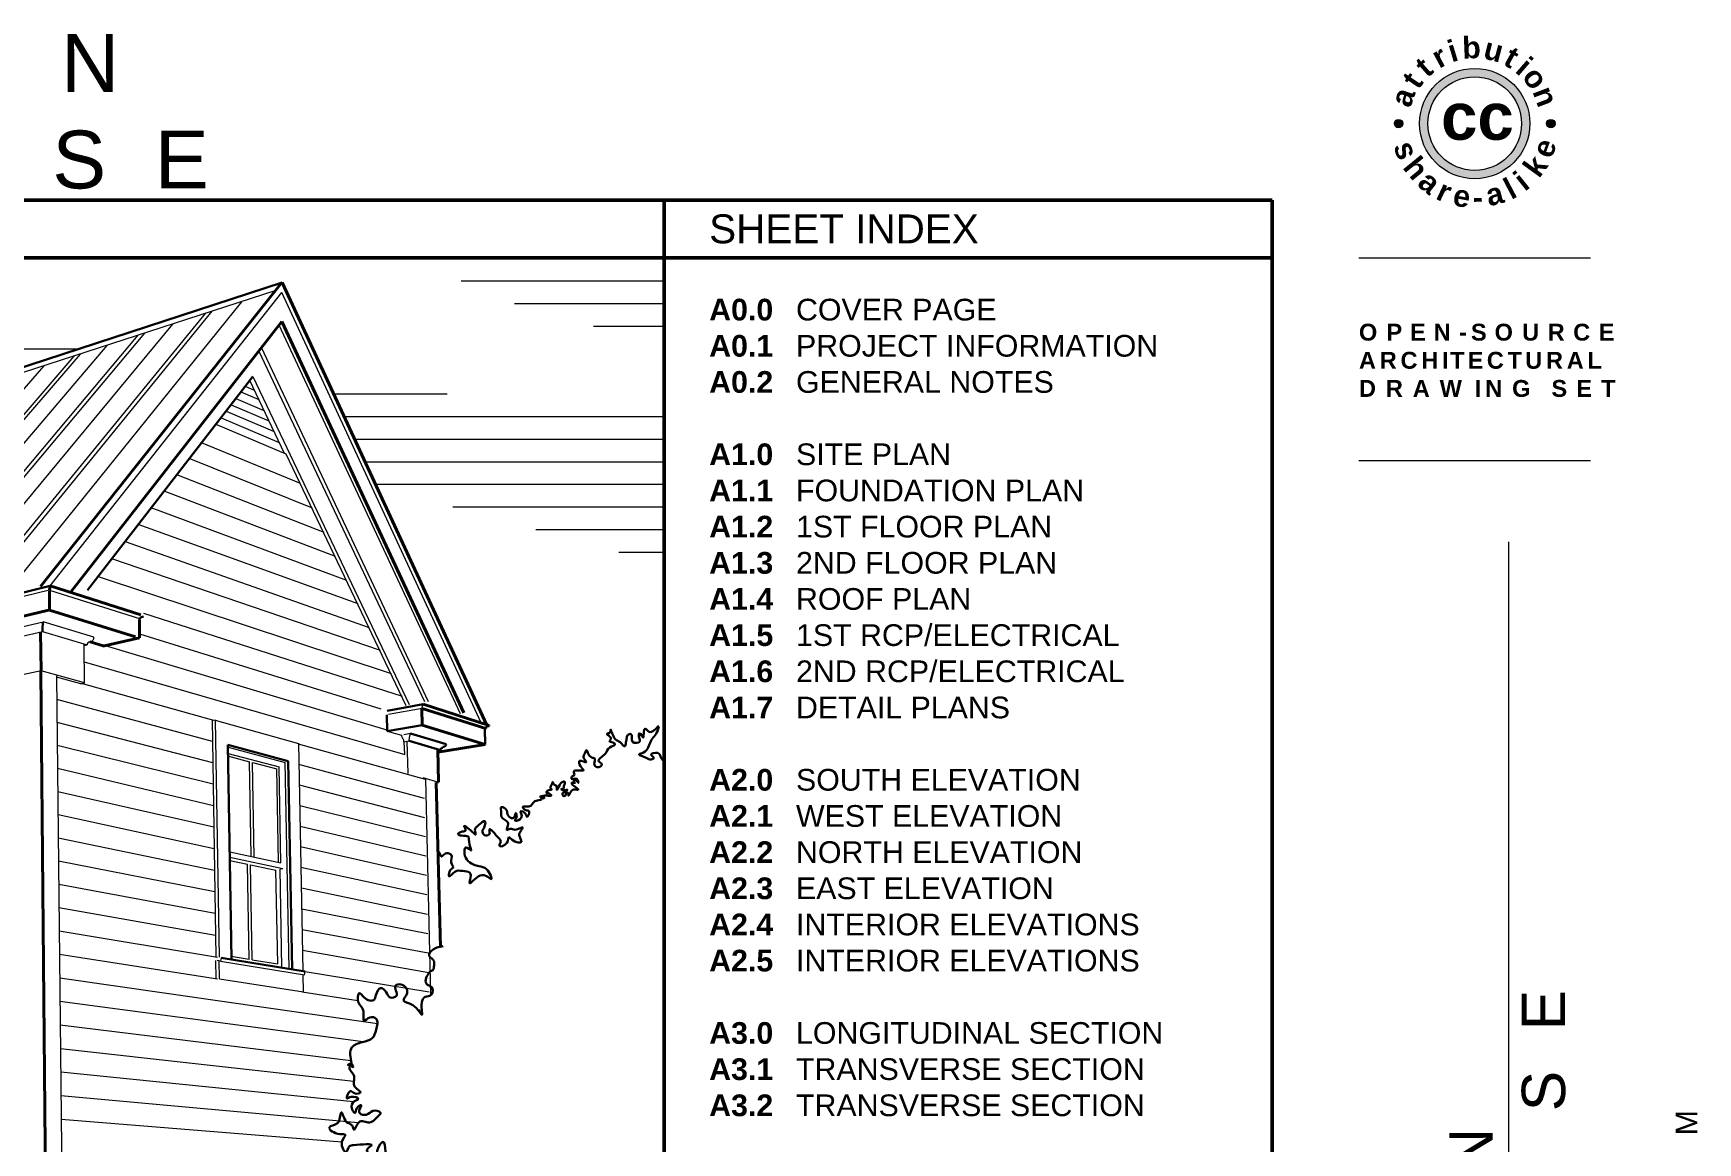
# Model space of a CAD drawing. Header units: inches. Extents: x -54 to 15382, y 469 to 41738.
# Drawn here: x 1901 to 3281, y 11472 to 12393 of the extents above; entities that cross this region are included whole.
import ezdxf

# ---------------------------------------------------------------- set-up
doc = ezdxf.new("R2010")
doc.units = ezdxf.units.IN
doc.header["$MEASUREMENT"] = 0
doc.layers.get('0').update_dxf_attribs({"lineweight": 9})
for name, color, linetype, lineweight in [('1', 7, 'Continuous', 9), ('2', 7, 'Continuous', 18), ('3', 7, 'Continuous', 30), ('4', 7, 'Continuous', 40), ('5', 7, 'Continuous', 50), ('A-TEXTx', 7, 'Continuous', 18), ('TB-11x17', 7, 'Continuous', 50)]:
    doc.layers.add(name, color=color, linetype=linetype, lineweight=lineweight)
doc.styles.get("Standard").update_dxf_attribs({"font": 'arial.ttf'})
pattern_1 = [(180, (48, 1e-11), (-2e-15, -18.75), [])]

# ---------------------------------------------------------------- blocks, each defined once
blk = doc.blocks.new('creativecommonslogo')
at = {"ltscale": 0.25}
h = blk.add_hatch(color=256, dxfattribs=at)
edge = h.paths.add_edge_path()
edge.add_arc((3099, 12538.4), 45.7, 0, 360)
edge = h.paths.add_edge_path(flags=16)
edge.add_arc((3099, 12538.4), 38.8, 0, 360)
h = blk.add_hatch(color=256, dxfattribs=at)
edge = h.paths.add_edge_path()
edge.add_arc((3035.9, 12538.4), 3.53, 0, 360)
h = blk.add_hatch(color=256, dxfattribs=at)
edge = h.paths.add_edge_path()
edge.add_arc((3162.1, 12538.4), 3.53, 0, 360)
at = {"lineweight": 5}
for centre, radius in [((3099, 12538.4), 45.7), ((3099, 12538.4), 38.8), ((3035.9, 12538.4), 3.53), ((3162.1, 12538.4), 3.53)]:
    blk.add_circle(centre, radius, dxfattribs=at)
at = {"char_height": 18, "width": 1.969}
for s, insert, attachment_point, rotation in [('{\\fArial|b1|i0|c0|p34;r}', (3069.6, 12594), 5, 28.0966), ('{\\fArial|b1|i0|c0|p34;i}', (3080.7, 12598.7), 5, 16.8861), ('{\\fArial|b1|i0|c0|p34;b}', (3096.3, 12601.4), 5, 2.3317), ('{\\fArial|b1|i0|c0|p34;u}', (3114.8, 12599.4), 5, 345.5693), ('{\\fArial|b1|i0|c0|p34;t}', (3129.6, 12593.5), 5, 330.8885), ('{\\fArial|b1|i0|c0|p34;t}', (3056.9, 12585.3), 5, 41.2757), ('{\\fArial|b1|i0|c0|p34;i}', (3140.2, 12586.1), 5, 319.1356), ('{\\fArial|b1|i0|c0|p34;t}', (3047.3, 12574.4), 5, 55.6542), ('{\\fArial|b1|i0|c0|p34;o}', (3149.3, 12576.3), 5, 306.6253), ('{\\fArial|b1|i0|c0|p34;a}', (3048, 12557.3), 8, 70.2775), ('{\\fArial|b1|i0|c0|p34;n}', (3157.8, 12561), 5, 290.5445), ('{\\fArial|b1|i0|c0|p34;\\T0.75;s}', (3041.7, 12517.3), 5, 290.4229), ('{\\fArial|b1|i0|c0|p34;\\T0.75;e}', (3156.3, 12517.2), 5, 69.6877), ('{\\fArial|b1|i0|c0|p34;\\T0.75;h}', (3049.7, 12502.5), 5, 309.242), ('{\\fArial|b1|i0|c0|p34;\\T0.75;k}', (3148.5, 12502.4), 5, 53.9966), ('{\\fArial|b1|i0|c0|p34;\\T0.75;a}', (3060.7, 12490.5), 5, 321.3796), ('{\\fArial|b1|i0|c0|p34;\\T0.75;l}', (3127.7, 12484.3), 5, 27.6991), ('{\\fArial|b1|i0|c0|p34;\\T0.75;i}', (3137.2, 12490.5), 5, 38.6317), ('{\\fArial|b1|i0|c0|p34;\\T0.75;r}', (3073.3, 12482.7), 5, 334.9806), ('{\\fArial|b1|i0|c0|p34;\\T0.75;e}', (3087.4, 12478.4), 5, 349.2158), ('{\\fArial|b1|i0|c0|p34;\\T0.75;-}', (3101, 12477.3), 5, 1.9903), ('{\\fArial|b1|i0|c0|p34;\\T0.75;a}', (3114.4, 12479.7), 5, 14.7522)]:
    blk.add_mtext(s, dxfattribs=dict(at, insert=insert, attachment_point=attachment_point, rotation=rotation))
at = {"insert": (3071.1, 12563.8), "char_height": 38.812, "width": 6.001, "attachment_point": 1}
blk.add_mtext('{\\fArial|b1|i0|c0|p34;cc}', dxfattribs=at)

msp = doc.modelspace()

# ---------------------------------------------------------------- hatches: boundary and pattern name
at = {"layer": '1', "ltscale": 0.25}
h = msp.add_hatch(dxfattribs=at)
h.set_pattern_fill('ANSI31', color=256, scale=150, angle=135, style=0)
h.set_pattern_definition(pattern_1)
edge = h.paths.add_edge_path()
edge.add_line((1861.0886971, 12105.8376143), (1948.4301984, 12134.3442055))
edge.add_spline(control_points=[(1948.4301984, 12134.3442054), (1854.7081913, 12151.9087955), (1762.4615216, 12174.9167821), (1672.5392608, 12206.5008946)], knot_values=[-791.6149971078, -791.6149971078, -791.6149971078, -791.6149971078, -505.2204662481, -505.2204662481, -505.2204662481, -505.2204662481], degree=3, periodic=0)
edge.add_line((1672.5392618, 12206.5008975), (1494.0501567, 12206.5008975))
edge.add_spline(control_points=[(1494.0501574, 12206.5009), (1530.8579062, 12196.9884431), (1653.1325508, 12163.0305788), (1775.4383914, 12129.338494), (1861.0886969, 12105.8376134)], knot_values=[336.4462137959, 336.4462137959, 336.4462137959, 336.4462137959, 450.5119265073, 716.9305130582, 716.9305130582, 716.9305130582, 716.9305130582], degree=3, periodic=0)
h = msp.add_hatch(dxfattribs=at)
h.set_pattern_fill('ANSI31', color=256, scale=150, angle=135, style=0)
h.set_pattern_definition(pattern_1)
edge = h.paths.add_edge_path()
edge.add_line((2424.0000785, 12138.6954583), (2424.0000785, 12206.5008975))
edge.add_line((2424.0000785, 12206.5008975), (2217.7702264, 12206.5008975))
edge.add_spline(control_points=[(2217.7702256, 12206.5008959), (2242.0229872, 12193.84365), (2307.2273144, 12161.0990833), (2378.6876741, 12146.250877), (2424.0000779, 12138.695455)], knot_values=[1025.524221816, 1025.524221816, 1025.524221816, 1025.524221816, 1107.3153937499, 1243.9895049005, 1243.9895049005, 1243.9895049005, 1243.9895049005], degree=3, periodic=0)
h = msp.add_hatch(dxfattribs=at)
h.set_pattern_fill('ANSI31', color=256, scale=150, angle=135, style=0)
h.set_pattern_definition(pattern_1)
edge = h.paths.add_edge_path()
edge.add_line((2424.0000785, 11952.3009094), (2424.0000785, 12077.4979487))
edge.add_spline(control_points=[(2144.8383521, 12104.661568), (2237.3154545, 12093.4788459), (2330.6275082, 12085.3767558), (2424.0000783, 12077.4979461)], knot_values=[989.8031853657, 989.8031853657, 989.8031853657, 989.8031853657, 1267.5473671454, 1267.5473671454, 1267.5473671454, 1267.5473671454], degree=3, periodic=0)
edge.add_line((2144.8383534, 12104.6615786), (2185.2071389, 12017.269666))
edge.add_spline(control_points=[(2185.2071361, 12017.2696556), (2264.8019175, 11995.588991), (2344.4008098, 11973.9433499), (2424.0000774, 11952.3009054)], knot_values=[1052.9485480782, 1052.9485480782, 1052.9485480782, 1052.9485480782, 1300.4750623841, 1300.4750623841, 1300.4750623841, 1300.4750623841], degree=3, periodic=0)

# ---------------------------------------------------------------- linework, layer by layer
at = {"layer": '1'}
for p, q in [((2101.8190995, 12179.5891676), (1385.9397553, 11947.2812728)), ((1914.6707214, 11934.6436601), (2106.9645545, 12177.9352946)), ((2272.268239, 11820.8109187), (2106.9645545, 12177.9352946)), ((2043.3104869, 12160.4206312), (1845.7683178, 11918.9505062)), ((1850.2475636, 11918.5266885), (2049.0951972, 12162.2973913)), ((2073.3459824, 12170.1651849), (1877.208944, 11926.74225)), ((2016.2977429, 12151.6567626), (1817.5779223, 11911.9642478)), ((2104.5282026, 12151.0802207), (2254.7783261, 11828.7002227)), ((1961.752984, 12133.9605559), (1760.9022018, 11897.9186403)), ((1987.5871578, 12142.3420555), (1787.7046111, 11904.5609223)), ((1791.9993524, 11904.1298938), (1993.2425042, 12144.1768456)), ((1934.2815378, 12125.0478684), (1732.4818639, 11890.8753966)), ((1736.6045773, 11890.4383627), (1939.8131793, 12126.8425243)), ((2225.4789126, 11838.3333091), (2087.8578626, 12129.4405021)), ((1909.5504514, 12117.0242485), (1706.9673989, 11884.5522981)), ((2109.0393098, 12044.4214168), (2080.2348371, 12104.7623476)), ((2068.7686516, 12089.940637), (2092.0161165, 12080.082383)), ((2072.9615562, 12095.3605754), (2087.7079897, 12089.1072447)), ((2076.6022725, 12100.0667302), (2083.9672255, 12096.9435691)), ((2060.591948, 12079.3710598), (2100.4175181, 12062.4827415)), ((2064.7575866, 12084.7557528), (2096.1374067, 12071.4489153)), ((2056.449064, 12074.0157803), (2104.6742497, 12053.5655448)), ((2110.2346247, 12043.9145349), (2209.5957724, 11835.3310205)), ((1914.2903845, 11931.0526678), (1173.335097, 11748.9426827)), ((1914.2903845, 11931.0526678), (1988.8862031, 11907.3925539)), ((2049.0253608, 11823.3026006), (2052.2332807, 11626.6722462)), ((2062.2602097, 11800.7009563), (2109.7698743, 11787.9186539)), ((2061.9260353, 11793.4646076), (2080.164812, 11788.6322244)), ((2062.3604159, 11795.4260524), (2104.554639, 11784.2216769)), ((2081.542642, 11710.573492), (2080.164812, 11788.6322244)), ((2083.9565109, 11709.4989642), (2082.5656804, 11787.9961118)), ((2082.5656804, 11787.9961118), (2102.6235207, 11782.6817659)), ((2113.0292294, 11616.8704333), (2109.7781852, 11788.16664)), ((2104.0624032, 11705.6655317), (2102.6235207, 11782.6817659)), ((2106.0442376, 11704.6917762), (2104.554639, 11784.2216769)), ((2063.7293198, 11713.901224), (2106.0442376, 11704.6917762)), ((2063.8036083, 11709.476986), (2107.7533354, 11700.0260855)), ((2063.8385265, 11706.7045821), (2078.5530203, 11703.5583898)), ((2079.934761, 11624.637987), (2078.5530203, 11703.5583898)), ((2080.9563958, 11703.0445099), (2102.0338152, 11698.5378231)), ((2082.3401102, 11624.3126215), (2080.9563958, 11703.0445099)), ((2103.4750876, 11620.8008572), (2102.0338152, 11698.5378231)), ((2107.7587119, 11699.7401708), (2105.4758474, 11699.4260949)), ((2107.0009674, 11617.8661721), (2105.4758474, 11699.4260949)), ((2052.5278046, 11608.6193183), (2052.2823342, 11623.6654976)), ((2056.0715716, 11623.0484599), (2053.1613132, 11623.6523928)), ((2056.6789256, 11626.027105), (2056.0715716, 11623.0484599)), ((2056.0715716, 11623.0484599), (2125.7061835, 11611.6784824)), ((2064.9933231, 11627.1949443), (2079.9334562, 11624.7125084)), ((2082.3401102, 11624.3126215), (2103.4750876, 11620.8008572))]:
    msp.add_line(p, q, dxfattribs=at)
at = {"layer": '2'}
for p, q in [((2228.6142805, 11838.3752859), (2089.9696271, 12132.1483219)), ((2082.8251975, 12108.1107648), (2212.4080005, 11836.0845547)), ((2052.2007488, 12068.5242157), (2110.2346247, 12043.9145349)), ((2122.5027932, 12019.3735687), (2040.370105, 12053.2313898)), ((2132.2256524, 11998.9899765), (2030.1620409, 12040.0359839)), ((2141.8522528, 11978.8081871), (2019.8116186, 12026.6565594)), ((2151.3840169, 11958.8252185), (2009.3158392, 12013.0892397)), ((2160.8223391, 11939.0381468), (1998.6716191, 11999.3300388)), ((2170.1685869, 11919.4441057), (1987.8757868, 11985.3748572)), ((1976.9250798, 11971.2194775), (2179.424101, 11900.0402842)), ((2188.5901963, 11880.8239256), (1965.8161414, 11956.8595606)), ((1954.5455169, 11942.2906411), (2197.6681624, 11861.7923264)), ((1992.2041813, 11911.7551376), (2206.6592643, 11842.9428347)), ((1201.827042, 11738.2746525), (1908.8909879, 11904.579619)), ((1205.6053337, 11733.6246629), (1908.3066043, 11896.5801764)), ((1908.3066043, 11896.5801764), (1945.3656804, 11885.5323821)), ((1950.9309297, 11891.8611379), (1908.8909879, 11904.579619)), ((1943.3185872, 11853.9920182), (1942.9570403, 11885.9176649)), ((1942.9674807, 11884.9957482), (1945.3656804, 11885.5323821)), ((1947.9044216, 11887.8723106), (1947.8953776, 11888.6549985)), ((1960.4424938, 11885.0545523), (2194.8058384, 11814.6640918)), ((1988.9151946, 11894.6745323), (2188.924428, 11832.5478403)), ((1943.1194248, 11871.5786377), (2208.8705204, 11794.4960038)), ((1907.2061674, 11864.1178143), (1205.9067746, 11710.99048)), ((1943.3185872, 11853.9920182), (1907.2061674, 11864.1178143)), ((1940.2678636, 11853.3486705), (1920.1163625, 11858.748249)), ((1920.1419216, 11859.8573468), (1927.8351676, 11109.6086689)), ((1940.2678636, 11853.3486705), (1943.3185872, 11853.9920182)), ((2050.4640645, 11822.833919), (1940.9036455, 11853.4827465)), ((2049.315806, 11805.4996778), (1920.3430176, 11840.2463775)), ((2223.291546, 11832.8590577), (2195.3135491, 11827.7919408)), ((2223.0357379, 11832.6329609), (2223.8970314, 11835.4422715)), ((2223.8791385, 11835.4526019), (2223.9941278, 11836.2655674)), ((2049.6056403, 11787.7342014), (1920.5386312, 11821.1700589)), ((2051.5851358, 11823.0464219), (2050.4640645, 11822.833919)), ((2051.5851358, 11823.0464219), (2054.7930557, 11626.4160676)), ((2051.5851358, 11823.0464219), (2120.7570044, 11803.6747067)), ((2194.2430258, 11813.8879761), (2206.1855388, 11810.6366615)), ((2049.8959501, 11769.9395831), (1920.7345904, 11802.0600313)), ((2120.7570044, 11803.6747067), (2124.4369368, 11614.9154148)), ((2225.903403, 11773.7558845), (2120.7668994, 11803.1671499)), ((2213.5100835, 11811.9108654), (2207.9190138, 11810.945247)), ((2208.1387583, 11805.2145761), (2212.3558617, 11805.9391242)), ((2208.8705204, 11794.4960038), (2208.2138242, 11805.192294)), ((2211.5364464, 11778.7846652), (2210.9037888, 11805.5221039)), ((2225.2026451, 11758.1138124), (2121.0984476, 11786.1606379)), ((2050.1867364, 11752.1157511), (1920.9308962, 11782.9162053)), ((2223.8343169, 11775.4894607), (2236.8305549, 11771.6922853)), ((2225.8918365, 11774.2314954), (2230.2549578, 11594.8206301)), ((2050.4780006, 11734.2626333), (1921.1275495, 11763.738491)), ((2225.5902223, 11742.1439655), (2121.4305173, 11769.1273834)), ((2225.9783707, 11726.1505871), (2121.7631095, 11752.0673234)), ((2050.7697437, 11716.3801575), (1921.3245512, 11744.5267984)), ((2226.3670914, 11710.1336253), (2122.0962255, 11734.9803945)), ((2051.0619669, 11698.4682513), (1921.5219023, 11725.2810371)), ((2226.7563858, 11694.0930278), (2122.4298665, 11717.8665331)), ((2051.3546715, 11680.5268419), (1921.7196036, 11706.0011165)), ((2227.146255, 11678.0287423), (2122.7640339, 11700.7256755)), ((2051.6478586, 11662.5558563), (1921.9176562, 11686.6869455)), ((2227.5367005, 11661.9407163), (2123.0987288, 11683.5577579)), ((2051.9415294, 11644.5552215), (1922.1160609, 11667.3384327)), ((2227.9277233, 11645.8288972), (2123.4339525, 11666.3627161)), ((2228.3193249, 11629.693232), (2123.7697063, 11649.1404858)), ((2053.660357, 11626.2898623), (1922.3148187, 11647.9554865)), ((2053.6431306, 11608.3204676), (1922.5139305, 11628.5380149)), ((2055.0875796, 11608.3631396), (2054.8421092, 11623.4093189)), ((2228.7115065, 11613.5336678), (2124.1059914, 11631.8910023)), ((2186.1346039, 11571.2036761), (1922.7133973, 11609.0859256)), ((2055.0875796, 11608.3631396), (2124.774661, 11597.5921114)), ((2124.774661, 11597.5921114), (2124.4961903, 11611.8760507)), ((2125.7061835, 11611.6784824), (2126.2971101, 11614.5338685)), ((2229.1042694, 11597.3501516), (2126.2519757, 11614.3157766)), ((2169.9950446, 11590.3292654), (2123.657255, 11597.483383)), ((2174.2015958, 11556.1261183), (1922.91322, 11589.5991258)), ((2222.946875, 11582.1540023), (2219.715502, 11582.6528958)), ((2164.2360764, 11540.5204152), (1923.1133996, 11570.0775227)), ((2166.6429617, 11523.2838591), (1923.3139371, 11550.5210228)), ((2166.3184248, 11506.3411817), (1923.5148334, 11530.9295326)), ((2170.2656768, 11488.9705), (1923.7160894, 11511.302958)), ((2156.7495749, 11473.0449282), (1923.9177062, 11491.6412047))]:
    msp.add_line(p, q, dxfattribs=at)
at = {"layer": '2', "lineweight": 9, "ltscale": 0.1}
msp.add_line((3123.969982, 11971.0806668), (3123.969982, 10982.276289), dxfattribs=at)
at = {"layer": '2', "ltscale": 0.1}
for p, q in [((2207.2784487, 11807.4638397), (2207.2627245, 11808.1330563)), ((2212.3558617, 11805.9391242), (2212.8695185, 11808.4294581)), ((2212.8535882, 11809.1000425), (2213.5100835, 11811.9108654)), ((2212.8695185, 11808.4294581), (2212.8535882, 11809.1000425))]:
    msp.add_line(p, q, dxfattribs=at)
for centre, radius, start, end in [((1947.6318308, 11885.6208749), 2.2678775, 83.0965580469, 182.236254349), ((1948.3938023, 11891.2231835), 2.6161043, 259.0167675248, 14.1142744869), ((2209.1664917, 11810.4356936), 2.9877196, 176.1431086131, 230.4168443609), ((2205.6389777, 11805.5476071), 2.5218669, 352.4115081036, 49.4506988812)]:
    msp.add_arc(centre, radius, start, end, dxfattribs=at)
at = {"layer": '3'}
for p, q in [((2107.1915389, 12186.1608628), (1391.1344016, 11952.4535437)), ((2082.8251975, 12108.1107648), (1945.7825736, 11930.9632638)), ((1914.7110345, 11934.4596645), (1850.0275401, 11918.4723068)), ((1908.5697191, 11900.4627135), (1908.3066043, 11896.5801764)), ((1908.8909879, 11904.579619), (1908.5697191, 11900.4627135)), ((2194.1611946, 11830.8261819), (2223.9941278, 11836.2655674)), ((2193.9126944, 11827.5083529), (2194.2430258, 11813.8879761)), ((2194.2430258, 11813.8879761), (2223.3660694, 11819.0125841)), ((2275.0840397, 11816.1036055), (2275.0884016, 11815.9398707)), ((2276.0271041, 11816.100885), (2275.0884016, 11815.9398707)), ((2275.0884016, 11815.9398707), (2275.434791, 11802.9352732)), ((2278.7856649, 11818.7244064), (2278.803305, 11818.0665457)), ((2062.2412756, 11802.52143), (2112.2410153, 11789.0360846)), ((2062.2412756, 11802.52143), (2065.2272372, 11624.6930174)), ((2238.3186095, 11798.1992902), (2212.3558617, 11805.9391242)), ((2213.5100835, 11811.9108654), (2243.0584114, 11803.0515723)), ((2112.2410153, 11789.0360846), (2115.5359877, 11616.3852744)), ((2236.1815029, 11797.8417389), (2238.3186095, 11798.1992902)), ((2236.8305549, 11771.6922853), (2234.9485975, 11771.3956811)), ((2056.6789256, 11626.027105), (2126.2971101, 11614.5338685))]:
    msp.add_line(p, q, dxfattribs=at)
at = {"layer": '3', "ltscale": 0.1}
msp.add_line((2240.4164997, 11800.1702165), (2240.4001447, 11800.8239138), dxfattribs=at)
for centre, radius, start, end in [((1991.4349884, 11906.0552647), 2.6903939, 75.5228767082, 174.2060413595), ((2278.351506, 11815.76133), 2.3490726, 78.9111616769, 171.6888629777), ((2240.2961576, 11798.1963313), 1.9775503, 86.5111604686, 179.914268886), ((2240.6007591, 11803.2901268), 2.4692029, 265.3367532873, 354.455896036)]:
    msp.add_arc(centre, radius, start, end, dxfattribs=at)
for points, knots in [([(2424.0000785, 11789.1529397), (2423.5505562, 11789.3696544), (2420.1309251, 11791.3204611), (2422.0111084, 11797.6019171), (2410.130281, 11794.9619529), (2416.8702671, 11791.5851381), (2412.0429841, 11790.0006344), (2409.2371358, 11792.0964101), (2400.2715396, 11794.6846119), (2410.6510744, 11796.597186), (2411.4964449, 11806.7235395), (2417.7879668, 11810.983558), (2420.5205212, 11821.5043537), (2412.9977898, 11809.0493786), (2407.9449745, 11818.0710479), (2406.6936987, 11812.4879019), (2407.1421839, 11806.0253678), (2402.957494, 11815.0697374), (2402.7000706, 11808.3740014), (2405.2382621, 11804.3440599), (2394.6140657, 11803.0558317), (2398.600768, 11812.3803998), (2393.4356578, 11811.299537), (2392.6995204, 11807.9933216), (2392.3745144, 11805.2503997), (2391.3510202, 11799.3026537), (2387.4837285, 11805.8915089), (2382.1703045, 11805.8840171), (2378.8058572, 11818.4711986), (2379.7984757, 11812.1706114), (2375.2451986, 11812.0686949), (2378.5195932, 11809.916387), (2380.5538613, 11807.9234473), (2377.5546095, 11804.9354376), (2381.3073836, 11805.0054155), (2384.6919844, 11802.3858203), (2376.7277597, 11800.7031452), (2376.6506363, 11794.383741), (2366.5727213, 11789.877694), (2374.1770166, 11786.3117214), (2368.1189691, 11782.6709086), (2364.927355, 11786.9229111), (2367.7988182, 11791.9769746), (2361.1317776, 11791.3152096), (2359.9435711, 11801.1901709), (2358.1601658, 11794.9170255), (2355.9599869, 11792.0751006), (2362.1184131, 11786.1959631), (2352.1163958, 11791.4784321), (2353.8679219, 11784.5388987), (2360.6096057, 11779.3405518), (2346.5060395, 11783.4005208), (2350.5204884, 11776.8950309), (2346.9225896, 11776.9590494), (2346.783555, 11772.7977909), (2351.8972233, 11776.6569981), (2353.6048801, 11768.2189997), (2350.0317109, 11775.7048665), (2348.7722091, 11772.1626323), (2350.8169972, 11770.2958796), (2346.9121172, 11772.1805906), (2347.4196803, 11769.8450494), (2349.0959984, 11768.2678206), (2354.6324566, 11764.8101921), (2349.9091939, 11765.7594991), (2346.7831371, 11765.7760483), (2344.0374837, 11758.0675536), (2344.8703413, 11763.1342312), (2341.6576991, 11762.9795146), (2343.0756666, 11760.4838137), (2339.6941416, 11759.508753), (2339.2628967, 11762.8846452), (2341.6576134, 11763.3084928), (2344.8621979, 11766.061011), (2341.2896155, 11764.3372031), (2337.2215414, 11766.0861618), (2341.5899646, 11765.8856331), (2340.2509088, 11768.7554423), (2341.8826771, 11770.0012874), (2341.7303765, 11772.5467793), (2338.4130868, 11771.403088), (2337.3421957, 11769.3393885), (2334.2519443, 11763.2158774), (2335.4467, 11769.4543478), (2332.1154055, 11769.0476332), (2331.5735138, 11773.0973958), (2331.0057785, 11768.9601015), (2328.4899454, 11767.515814), (2331.1543151, 11765.4337064), (2329.2209266, 11765.1292141), (2327.7555677, 11765.3030694), (2325.700872, 11763.3433239), (2326.7240715, 11762.2720906), (2328.3221002, 11762.8473924), (2331.7493726, 11760.0395753), (2327.152026, 11760.3998644), (2325.2667459, 11761.0016576), (2319.6396315, 11759.3608239), (2322.6449009, 11759.1127409), (2324.2359656, 11759.9339296), (2324.6733964, 11757.285109), (2322.635216, 11759.3535793), (2322.7328711, 11757.3840316), (2320.2341258, 11756.381187), (2315.5056217, 11756.7192546), (2313.5690248, 11749.717514), (2305.0253103, 11752.791911), (2308.620982, 11747.5832159), (2313.6580138, 11748.6078688), (2309.9967054, 11740.4626913), (2309.6143657, 11746.5133146), (2303.6272638, 11748.5698651), (2306.648905, 11743.7143587), (2304.7807775, 11740.0391983), (2298.9282169, 11739.2314767), (2302.5605204, 11742.4219811), (2300.5895805, 11748.0689929), (2300.2704566, 11742.1662192), (2296.3692999, 11741.3624605), (2293.2386133, 11745.0875853), (2294.2188494, 11749.5882607), (2288.2533355, 11751.8001581), (2289.0667601, 11747.1362166), (2287.2121201, 11741.0151495), (2297.1332805, 11739.2024593), (2291.6227797, 11730.249849), (2296.9555311, 11734.0330711), (2300.3923637, 11730.3026367), (2308.5423443, 11736.3641486), (2304.6844161, 11730.8281065), (2302.7844374, 11727.3604555), (2308.2711857, 11720.0612394), (2298.7688019, 11721.9797508), (2294.3117931, 11727.7070256), (2295.1081653, 11719.5363421), (2285.1436749, 11716.7642492), (2289.1840888, 11722.4821357), (2285.3182841, 11726.6655779), (2277.1299079, 11736.6862683), (2280.2250038, 11727.7477372), (2274.5669512, 11726.7694589), (2272.4812407, 11730.8097899), (2275.1563535, 11733.8504091), (2276.8555556, 11742.0409104), (2270.0319538, 11735.7208102), (2265.9240143, 11732.9574919), (2268.9065451, 11726.0298044), (2263.3588676, 11732.0535535), (2255.8529775, 11737.5805993), (2260.7177274, 11730.7990183), (2255.9971468, 11730.9547773), (2251.2529202, 11728.4882403), (2256.9460564, 11726.717205), (2263.0433454, 11727.803189), (2261.1150587, 11721.0223171), (2265.7666577, 11712.205484), (2259.0034576, 11719.6216528), (2257.1406188, 11709.6067905), (2262.8140788, 11703.8929002), (2270.9240707, 11701.4538445), (2277.4066808, 11701.4274343), (2282.6711851, 11688.7296044), (2276.5482457, 11694.1928624), (2270.4325083, 11696.1982157), (2260.9883069, 11684.4604533), (2263.6034313, 11691.975417), (2263.9096051, 11697.8364815), (2256.2604279, 11697.6945754), (2250.6299799, 11699.2881646), (2244.8552605, 11690.9414892), (2245.6289372, 11697.3665521), (2246.959725, 11699.4021891), (2249.9843263, 11701.0797429), (2245.4400399, 11705.5137108), (2248.9285204, 11710.3021274), (2245.1888901, 11713.0854211), (2241.8622189, 11712.7850957), (2239.3349293, 11709.2141216), (2237.9971894, 11711.4927632), (2238.095839, 11713.0022704), (2236.7995258, 11714.0301577), (2236.3606034, 11714.3074457)], [68.62844293, 68.62844293, 68.62844293, 68.62844293, 68.85373593, 70.4052939105, 71.5952845597, 72.2847316108, 72.775944991, 73.6546541986, 75.0332866284, 75.8276843144, 78.1211826795, 80.3289122405, 81.0394431314, 82.813679331, 83.8129649784, 84.6416688618, 85.377858902, 86.3621731315, 87.1542309076, 87.7665449179, 89.0225979458, 90.3685308818, 90.867554958, 91.3921603755, 92.2640840824, 92.9349555773, 93.9848907554, 94.9534720236, 96.7356977307, 97.1197402862, 97.7545103263, 98.1559741497, 98.8369683346, 99.2781307121, 99.863034916, 100.339012629, 101.3889478071, 102.7537242829, 104.4195321858, 105.1170711513, 106.0439387654, 106.8255701849, 107.7216812643, 108.3846443709, 109.8509610896, 110.5067178615, 111.2096852277, 112.1084436128, 113.2639481485, 114.1534064923, 115.078221241, 116.7610565837, 117.3540288129, 117.8511018045, 118.2223099466, 119.1010191543, 119.8337723418, 120.6623866307, 121.0699649216, 121.2975978686, 121.8166808527, 122.0636309264, 122.3231724185, 123.4873062301, 123.8460736677, 124.5964129317, 125.6253715722, 126.0773423741, 126.4407059478, 126.7801430584, 127.2543053997, 127.6792892792, 128.2003840348, 128.737950846, 129.2426529459, 129.8316336343, 130.2068032664, 130.7984215886, 130.9647337865, 131.4533764201, 131.6950733717, 132.7498159425, 133.4185360618, 134.1616961577, 134.5797177521, 135.0631116553, 135.4847788559, 136.1684010698, 136.4976678347, 136.6252808689, 137.1298970473, 137.6247910711, 137.7162188983, 137.9459284715, 138.6042723164, 139.1100260673, 139.7250438752, 140.5328360226, 140.7948449507, 141.1634023052, 141.3919718734, 141.7192336912, 141.9035123684, 142.217077828, 143.2237491464, 144.5857375161, 145.5980706043, 146.351162371, 146.9677055368, 147.9971664758, 148.587246924, 149.5263374961, 150.0332544729, 151.1361604167, 151.7326480065, 152.3674180466, 153.0736224246, 153.8476235545, 154.3155469176, 155.2399505461, 156.2545340996, 157.0771052795, 157.2378800671, 158.8982023089, 160.2768347387, 161.3941225533, 161.9803251033, 162.8703708833, 164.2351473591, 164.9250148065, 165.7048870784, 166.8746954862, 168.4805507799, 169.183518146, 170.2129790851, 171.5799819514, 172.369542449, 172.9278460311, 175.1817308665, 175.9101916846, 176.7715887636, 177.5287077878, 178.0250154625, 179.2981435105, 180.584341811, 181.6450827817, 182.3900547234, 183.5689265305, 184.8420545784, 185.6229010821, 186.2467988996, 187.0885553287, 187.7525926404, 188.8691998045, 190.2864446709, 191.3399940944, 192.3892049295, 193.0834664815, 195.8473408547, 196.7992962807, 198.2425868282, 200.0856281319, 200.7251709462, 202.0854837094, 204.2816239668, 204.8768356459, 206.0401269645, 207.3174282367, 208.632519153, 209.8818750802, 210.655367794, 211.2107770356, 211.5467562926, 212.4826030189, 213.7946439604, 214.1320682962, 215.1116077388, 215.6943763933, 215.9290935993, 216.4537616179, 216.6949709795, 216.6949709795, 216.6949709795, 216.6949709795]), ([(2164.6926592, 11538.1687394), (2163.6637609, 11543.3484416), (2161.9065657, 11552.1945515), (2173.407526, 11556.1870796), (2182.7630308, 11557.9311014), (2185.1129941, 11566.5158737), (2187.6242086, 11575.428312), (2179.7188369, 11577.845572), (2173.0125082, 11570.5351441), (2176.4898027, 11583.9463334), (2168.8826743, 11586.8290706), (2170.19606, 11599.7361355), (2175.4748596, 11591.1336581), (2183.6517179, 11588.9791623), (2184.979213, 11595.8527922), (2187.887191, 11603.0305936), (2194.0886266, 11597.7642215), (2195.3587003, 11591.6485948), (2205.3564558, 11593.9135049), (2197.9610017, 11603.2822273), (2207.9739757, 11604.8455863), (2213.2707813, 11597.1055933), (2204.632247, 11588.9765862), (2217.4024945, 11588.6869821), (2224.5685977, 11574.2439936), (2222.1464618, 11585.2770598), (2223.861671, 11593.9626008), (2227.1021993, 11593.3749628), (2232.1481372, 11595.44372), (2232.8179448, 11602.2396903), (2223.4152425, 11604.0371242), (2230.3095033, 11617.0615641), (2232.4852935, 11614.2608419), (2233.4985588, 11621.2753257), (2232.7615374, 11625.1510824), (2226.456241, 11627.4808238), (2232.948798, 11634.0576148), (2236.9985492, 11634.8010782), (2240.6160303, 11635.6400446)], [0, 0, 0, 0, 2.6098532439, 4.4572155164, 6.2262637964, 7.6641349687, 9.4331832487, 10.4568519116, 11.553969081, 13.0779006747, 14.7817079929, 16.214646488, 17.2922288519, 18.910791124, 19.7090611193, 21.0658592136, 22.1629763831, 23.240558747, 24.3049187407, 25.9234810128, 26.882882146, 28.5657830612, 29.8474422142, 31.5049073951, 33.6501935466, 34.8401841958, 36.0653545554, 38.0170843355, 38.8585347931, 40.1889847853, 41.2057132416, 43.200501066, 45.2339579787, 46.3565929119, 47.5285977809, 49.3411375374, 50.6555251702, 51.36606866, 51.36606866, 51.36606866, 51.36606866]), ([(2164.6926592, 11538.1687394), (2165.6849706, 11536.6093777), (2166.816262, 11534.2469046), (2164.2041603, 11536.4016573), (2163.4481579, 11538.6661059), (2160.5663731, 11536.5427076), (2164.4374392, 11536.6227103), (2162.5120846, 11534.8321311), (2163.9661762, 11531.5498324), (2168.7975669, 11527.4743279), (2164.1345034, 11518.9844712), (2175.1557158, 11513.9739545), (2166.8758198, 11512.3430158), (2163.0173067, 11518.0072558), (2158.9381577, 11506.8208037), (2164.9316664, 11512.2450322), (2172.5638665, 11508.6403697), (2165.1608506, 11506.8128539), (2163.5267596, 11501.5644151), (2168.3660986, 11495.3487962), (2167.864128, 11501.7752985), (2174.9997142, 11505.3362629), (2169.8138106, 11499.4007682), (2172.7927501, 11495.0041269), (2179.2484534, 11495.6504078), (2182.4985983, 11500.8615081), (2190.2546797, 11497.4253225), (2185.139264, 11493.7267211), (2181.2171117, 11486.1543671), (2170.0537262, 11493.651431), (2166.9899526, 11479.9735607), (2165.4149676, 11488.5480119), (2158.6618784, 11488.1814354), (2156.5149854, 11501.5528121), (2155.0506705, 11492.6758506), (2153.6400303, 11487.5960081), (2141.6090781, 11485.7271671), (2152.4708604, 11478.7207343), (2162.0559337, 11480.0458341), (2153.6948432, 11472.9815426), (2160.634864, 11461.0645422), (2162.0940102, 11470.2849589), (2169.6782635, 11470.6852438), (2186.8214655, 11472.6407344), (2175.5502606, 11466.9812215), (2180.0451436, 11460.7836087), (2185.7958338, 11462.7030262), (2186.0688002, 11468.0959732), (2192.0644186, 11477.5005739), (2192.703745, 11465.1159746), (2194.0574363, 11458.6551079), (2184.7642422, 11454.811753), (2195.6669604, 11455.4055232), (2207.9782361, 11453.7032904), (2197.0229533, 11451.7503407), (2201.6771918, 11447.5080556), (2203.9147641, 11440.7388173), (2196.8289615, 11444.342773), (2192.0146839, 11451.0518489), (2187.5491337, 11442.7807078), (2174.9042767, 11438.6853034), (2188.2633533, 11439.4785111), (2180.7270326, 11428.1789683), (2169.9923903, 11427.9981945), (2159.9764861, 11433.2121753), (2153.7593824, 11439.2170575), (2136.91895, 11431.9844401), (2147.8498217, 11431.5076917), (2155.5572778, 11427.7344664), (2153.6604434, 11407.736949), (2158.1527399, 11417.3482291), (2163.3122165, 11423.2318346), (2170.4871203, 11415.9810295), (2177.3479798, 11412.2658802), (2175.1002413, 11398.9210558), (2180.3377641, 11405.7782932), (2180.9600696, 11408.960739), (2179.6312651, 11413.3767063), (2188.0966793, 11413.3851845), (2189.2184706, 11421.2043144), (2195.3797803, 11420.3844694), (2198.2782331, 11417.0031199), (2197.370723, 11411.2410541), (2200.7681916, 11412.173372), (2202.778789, 11414.5275161), (2210.1054284, 11411.6212805), (2204.4251606, 11411.8092416), (2199.6451957, 11409.9666068), (2207.255306, 11409.5254976), (2207.2261265, 11397.0497971), (2216.3073036, 11408.9185706), (2214.269917, 11400.8030951), (2210.8532239, 11399.5332452), (2207.8071769, 11393.2891553), (2216.0338101, 11395.7342193), (2220.6429392, 11388.8544521), (2210.8789793, 11387.9608075), (2206.900044, 11388.2351636), (2188.6289649, 11383.5704825), (2198.5032405, 11384.3874374), (2198.1009227, 11377.2489212), (2191.4238535, 11367.2086152), (2201.8313866, 11375.9292743), (2205.5198705, 11365.6954338), (2215.7100416, 11366.6890799), (2217.1638438, 11371.9481252), (2218.415227, 11374.1217435), (2219.3194447, 11375.1364029)], [139.9520320673, 139.9520320673, 139.9520320673, 139.9520320673, 140.5328360226, 140.7948449507, 141.1634023052, 141.3919718734, 141.7192336912, 141.9035123684, 142.217077828, 143.2237491464, 144.5857375161, 145.5980706043, 146.351162371, 146.9677055368, 147.9971664758, 148.587246924, 149.5263374961, 150.0332544729, 151.1361604167, 151.7326480065, 152.3674180466, 153.0736224246, 153.8476235545, 154.3155469176, 155.2399505461, 156.2545340996, 157.0771052795, 157.2378800671, 158.8982023089, 160.2768347387, 161.3941225533, 161.9803251033, 162.8703708833, 164.2351473591, 164.9250148065, 165.7048870784, 166.8746954862, 168.4805507799, 169.183518146, 170.2129790851, 171.5799819514, 172.369542449, 172.9278460311, 175.1817308665, 175.9101916846, 176.7715887636, 177.5287077878, 178.0250154625, 179.2981435105, 180.584341811, 181.6450827817, 182.3900547234, 183.5689265305, 184.8420545784, 185.6229010821, 186.2467988996, 187.0885553287, 187.7525926404, 188.8691998045, 190.2864446709, 191.3399940944, 192.3892049295, 193.0834664815, 195.8473408547, 196.7992962807, 198.2425868282, 200.0856281319, 200.7251709462, 202.0854837094, 204.2816239668, 204.8768356459, 206.0401269645, 207.3174282367, 208.632519153, 209.8818750802, 210.655367794, 211.2107770356, 211.5467562926, 212.4826030189, 213.7946439604, 214.1320682962, 215.1116077388, 215.6943763933, 215.9290935993, 216.4537616179, 217.2302074024, 217.7826300789, 218.309075634, 218.6972985262, 220.1620639199, 221.1928367704, 221.6530010636, 222.8163321164, 223.1359237354, 224.3183705901, 225.0936122707, 225.3781534544, 228.1267048237, 229.2967430113, 230.010499566, 230.7845352698, 232.1109602242, 233.0605974675, 234.3225378024, 235.7895321548, 236.2341277543, 236.8200988278, 236.8200988278, 236.8200988278, 236.8200988278])]:
    msp.add_open_spline(points, degree=3, knots=knots, dxfattribs=at)
at = {"layer": '4'}
for p, q in [((2106.9830715, 12186.092823), (1906.8980037, 11934.0999135)), ((2276.5971391, 11819.425049), (2107.1915389, 12186.1608628)), ((2106.8027214, 12153.7326353), (1932.0731373, 11929.6848149)), ((2106.8027214, 12153.7326353), (2257.9315064, 11829.1151801)), ((1914.1625202, 11929.9869776), (1914.3181685, 11914.4374294)), ((1914.7110345, 11934.4596645), (1989.9720786, 11910.444015)), ((1912.3527406, 11913.968076), (1173.8753803, 11737.6162313)), ((1914.3181685, 11914.4374294), (1912.3527406, 11913.968076)), ((1914.2186299, 11914.2040673), (1985.5650059, 11892.1846311)), ((1988.9594027, 11891.3904493), (1988.7583387, 11906.3268637)), ((1907.2061674, 11864.1178143), (1906.8984451, 11895.9830639)), ((1947.9026207, 11888.0281633), (1958.6244677, 11884.6506226)), ((1958.3608415, 11884.59205), (1988.9594027, 11891.3904493)), ((1906.9491775, 11863.5520002), (1914.2377383, 11107.8587296)), ((2223.0357379, 11832.6329609), (2223.3660694, 11819.0125841)), ((2276.0271041, 11816.100885), (2223.291546, 11832.8590577)), ((2223.9941278, 11836.2655674), (2278.7856649, 11818.7244064)), ((2223.3660694, 11819.0125841), (2275.434791, 11802.9352732)), ((2275.434791, 11802.9352732), (2236.2174119, 11796.3950155)), ((2236.8305549, 11771.6922853), (2236.1566309, 11798.8438043)), ((2234.9485975, 11771.3956811), (2238.3193646, 11635.1135679))]:
    msp.add_line(p, q, dxfattribs=at)
at = {"layer": '4', "ltscale": 0.1}
msp.add_line((1914.2903845, 11931.0526678), (1914.6723619, 11934.4801943), dxfattribs=at)
at = {"layer": '5', "ltscale": 0.1}
for p, q in [((144.0000785, 12254.5008975), (2928.0000785, 12254.5008975)), ((2424.0000785, 12254.5008975), (2424.0000785, 10430.5008975))]:
    msp.add_line(p, q, dxfattribs=at)
at = {"layer": '5', "ltscale": 0.25}
for p, q in [((2928.0000785, 10430.5008975), (2928.0000785, 12254.5008975)), ((2928.0000785, 12206.5008975), (144.0000785, 12206.5008975))]:
    msp.add_line(p, q, dxfattribs=at)
at = {"layer": 'TB-11x17', "lineweight": 9, "ltscale": 0.1}
for p, q in [((3000.0000785, 12206.5566642), (3192.0000785, 12206.5566642)), ((3000.0000785, 12038.5566642), (3192.0000785, 12038.5566642))]:
    msp.add_line(p, q, dxfattribs=at)

# ---------------------------------------------------------------- block references
at = {"layer": 'TB-11x17', "ltscale": 0.25}
msp.add_blockref('creativecommonslogo', (-3, -220.3941283), dxfattribs=at)

# ---------------------------------------------------------------- texts
at = {"insert": (1679.5294277, 12327.8761359), "char_height": 48, "width": 0.474864075, "attachment_point": 5}
msp.add_mtext('{\\fArial|b0|i0|c0|p18;\\T1.9;AMERICAN FARMHOUSE}', dxfattribs=at)
at = {"layer": 'A-TEXTx', "ltscale": 0.5, "insert": (2461.2285156, 12242.6833263), "char_height": 18, "width": 576.580922634, "attachment_point": 1}
msp.add_mtext('{\\fArial|b0|i0|c0|p34;\\H1.33333x;SHEET INDEX}\\P{\\fArial|b1|i0|c0|p34;\\H1.33333x;}\\P{\\fArial|b1|i0|c0|p34;\\H1.00000x;A0.0\t}{\\fArial|b0|i0|c0|p34;\\H1.00000x;COVER PAGE}\\P{\\fArial|b1|i0|c0|p34;\\H1.00000x;A0.1}{\\fArial|b0|i0|c0|p34;\\H1.00000x; \tPROJECT INFORMATION}\\P{\\fArial|b1|i0|c0|p34;\\H1.00000x;A0.2}{\\fArial|b0|i0|c0|p34;\\H1.00000x; \tGENERAL NOTES}\\P{\\fArial|b0|i0|c0|p34;\\H1.00000x;}\\P{\\fArial|b1|i0|c0|p34;\\H1.00000x;A1.0}{\\fArial|b0|i0|c0|p34;\\H1.00000x; \tSITE PLAN}\\P{\\fArial|b1|i0|c0|p34;\\H1.00000x;A1.1}{\\fArial|b0|i0|c0|p34;\\H1.00000x; \t}{\\fArial|b0|i0|c0|p34;\\H0.99999x;FOUNDATION PLAN}\\P{\\fArial|b1|i0|c0|p34;\\H0.99999x;A1.2}{\\fArial|b0|i0|c0|p34;\\H0.99999x; \t}{\\fArial|b0|i0|c0|p34;\\H0.99999x;1ST FLOOR PLAN}\\P{\\fArial|b1|i0|c0|p34;\\H0.99999x;A1.3}{\\fArial|b0|i0|c0|p34;\\H0.99999x; \t}{\\fArial|b0|i0|c0|p34;\\H0.99999x;2ND FLOOR PLAN}\\P{\\fArial|b1|i0|c0|p34;\\H0.99999x;A1.4}{\\fArial|b0|i0|c0|p34;\\H0.99999x; \tROOF PLAN}\\P{\\fArial|b1|i0|c0|p34;\\H0.99999x;A1.5}{\\fArial|b0|i0|c0|p34;\\H0.99999x; \t1ST RCP/ELECTRICAL}\\P{\\fArial|b1|i0|c0|p34;\\H0.99999x;A1.6}{\\fArial|b0|i0|c0|p34;\\H0.99999x; \t2ND RCP/ELECTRICAL}\\P{\\fArial|b1|i0|c0|p34;\\H0.99999x;A1.7}{\\fArial|b0|i0|c0|p34;\\H0.99999x; \tDETAIL PLANS}\\P{\\fArial|b0|i0|c0|p34;\\H0.99999x;}\\P{\\fArial|b1|i0|c0|p34;\\H0.99999x;A2.0}{\\fArial|b0|i0|c0|p34;\\H0.99999x; \tSOUTH ELEVATION}\\P{\\fArial|b1|i0|c0|p34;\\H0.99999x;A2.1}{\\fArial|b0|i0|c0|p34;\\H0.99999x; \tWEST ELEVATION }\\P{\\fArial|b1|i0|c0|p34;\\H0.99999x;A2.2}{\\fArial|b0|i0|c0|p34;\\H0.99999x;  \tNORTH ELEVATION }\\P{\\fArial|b1|i0|c0|p34;\\H0.99999x;A2.3}{\\fArial|b0|i0|c0|p34;\\H0.99999x; \tEAST ELEVATION }\\P{\\fArial|b1|i0|c0|p34;\\H0.99999x;A2.4}{\\fArial|b0|i0|c0|p34;\\H0.99999x; \tINTERIOR ELEVATIONS}\\P{\\fArial|b1|i0|c0|p34;\\H0.99999x;A2.5}{\\fArial|b0|i0|c0|p34;\\H0.99999x; \tINTERIOR ELEVATIONS}\\P{\\fArial|b0|i0|c0|p34;\\H0.99999x;}\\P{\\fArial|b1|i0|c0|p34;\\H0.99999x;A3.0}{\\fArial|b0|i0|c0|p34;\\H0.99999x; \tLONGITUDINAL SECTION}\\P{\\fArial|b1|i0|c0|p34;\\H0.99999x;A3.1}{\\fArial|b0|i0|c0|p34;\\H0.99999x; \tTRANSVERSE SECTION}\\P{\\fArial|b1|i0|c0|p34;\\H0.99999x;A3.2}{\\fArial|b0|i0|c0|p34;\\H0.99999x; \tTRANSVERSE SECTION}\\P{\\fArial|b0|i0|c0|p34;\\H0.99999x;}\\P{\\fArial|b1|i0|c0|p34;\\H0.99999x;A4.0}{\\fArial|b0|i0|c0|p34;\\H0.99999x; \tTYPICAL DETAILS}\\P{\\fArial|b1|i0|c0|p34;\\H0.99999x;A4.1}{\\fArial|b0|i0|c0|p34;\\H0.99999x; \tDECORATIVE DETAILS}\\P{\\fArial|b1|i0|c0|p34;\\H0.99999x;A4.2}{\\fArial|b0|i0|c0|p34;\\H0.99999x; \tEXTERIOR DETAILS}\\P{\\fArial|b1|i0|c0|p34;\\H0.99999x;A4.3\t}{\\fArial|b0|i0|c0|p34;\\H0.99999x;DOORS & WINDOWS}\\P{\\fArial|b0|i0|c0|p34;\\H0.99999x;}\\P{\\fArial|b1|i0|c0|p34;\\H0.99999x;A5.0}{\\fArial|b0|i0|c0|p34;\\H0.99999x; \tSCHEDULES}', dxfattribs=at)
at = {"layer": 'A-TEXTx', "insert": (3000.0000785, 12151.9673588), "char_height": 14, "width": 222.415029029, "attachment_point": 1}
msp.add_mtext('{\\fArial|b1|i0|c0|p34;\\T1.5;OPEN-SOURCE\\T1.25; \\P\\T1.22;ARCHITECTURAL\\P\\T1.58;DRAWING SET}', dxfattribs=at)
at = {"layer": 'A-TEXTx', "width": 0.474864075, "attachment_point": 1, "rotation": 90}
for s, insert, char_height in [('{\\fArial|b0|i0|c0|p18;\\T2;AMERICAN FARMHOUSE}', (3074.9853684, 10990.1974557), 36), ('{\\fArial|b0|i0|c0|p18;\\T1.8;FREE FILES AVAILABLE AT FREEFARMHOUSE.COM}', (3142.6264809, 10988.3202287), 18)]:
    msp.add_mtext(s, dxfattribs=dict(at, insert=insert, char_height=char_height))

doc.saveas('drawing.dxf')
